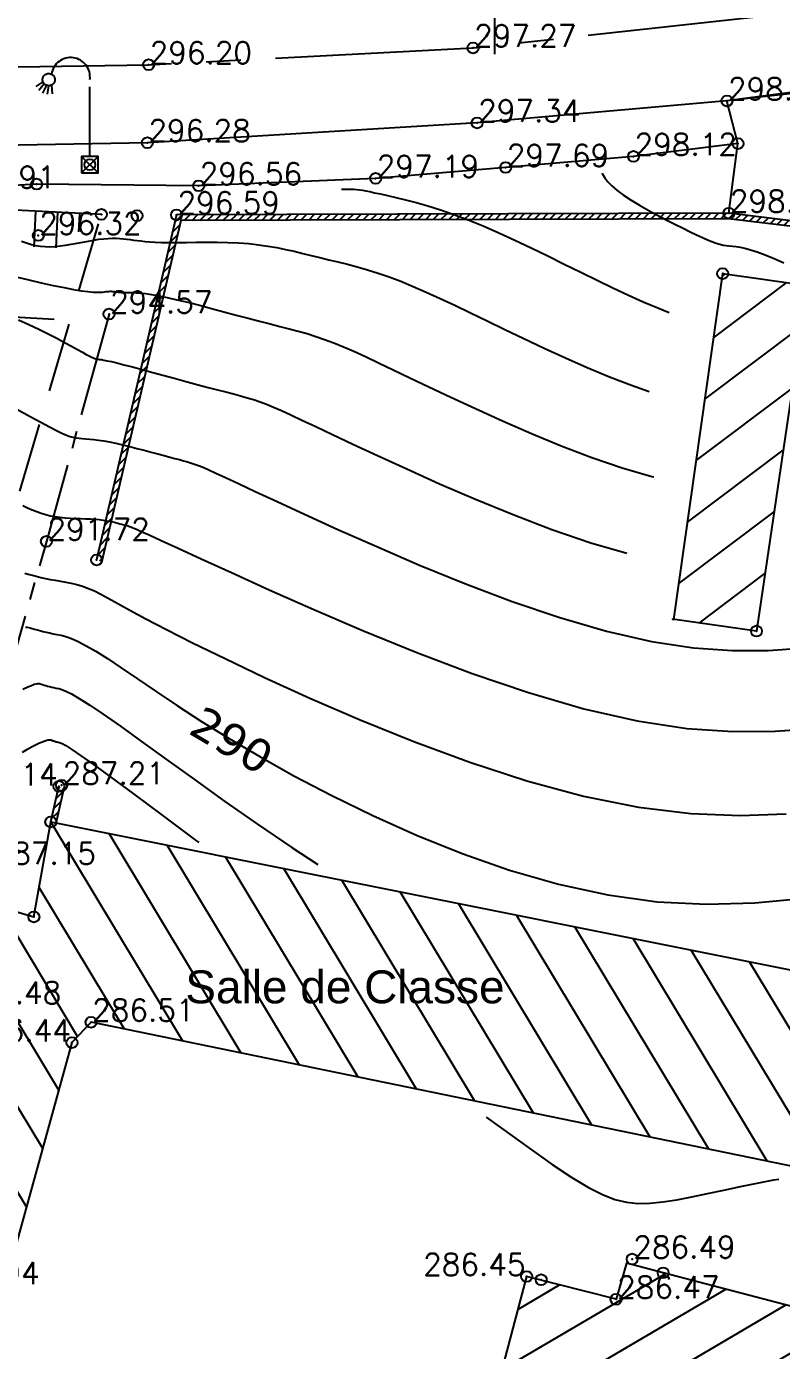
# Model space of a CAD drawing. Header units: millimetres. Extents: x 524954 to 526204, y 9523489 to 9524010.
# Drawn here: x 525878.6 to 525913.1, y 9523738.4 to 9523798.8 of the extents above; entities that cross this region are included whole.
import ezdxf
from ezdxf.enums import TextEntityAlignment as Align

# ---------------------------------------------------------------- set-up
doc = ezdxf.new("R2010")
doc.units = ezdxf.units.MM
doc.header["$PDMODE"] = 32
doc.header["$PDSIZE"] = 0.5
doc.linetypes.add('AXES2', pattern=[28.575, 19.05, -3.175, 3.175, -3.175])
doc.linetypes.add('CACHE2', pattern=[4.7625, 3.175, -1.5875])
for name, color, linetype in [('Axe_Piste', 3, 'AXES2'), ('Axe_Route_Existante', 1, 'AXES2'), ('Bas_Talus', 40, 'CACHE2'), ('Bati', 6, 'Continuous'), ('Bati_H', 1, 'Continuous'), ('Bord_Route_Existante', 6, 'Continuous'), ('Borde_Piste', 7, 'CACHE2'), ('Carroyage', 7, 'Continuous'), ('Cloture', 7, 'Continuous'), ('CN_01_00', 3, 'Continuous'), ('CN_02_00', 4, 'Continuous'), ('CN_05_00', 6, 'Continuous'), ('CN_10_00', 1, 'Continuous'), ('Cotation Courbes de niveau', 7, 'Continuous'), ('Haut_Talus', 30, 'Continuous'), ('Murs', 1, 'Continuous'), ('Réseau_Electrique', 1, 'CACHE2'), ('Talus', 2, 'Continuous'), ('TopoAlt', 3, 'Continuous'), ('TOPOJIS', 7, 'Continuous'), ('Toponomie', 7, 'CACHE2')]:
    doc.layers.add(name, color=color, linetype=linetype)
doc.layers.add('Bord_Route_Existante_POLY3D', color=6, linetype='Continuous', plot=False)
doc.layers.add('Trottoir', color=7, linetype='Continuous', true_color=0xff6666)
doc.styles.add('Simplex 1.0', font='Simplex.shx', dxfattribs={"width": 0.99, "height": 1})
doc.styles.get("Standard").update_dxf_attribs({"font": 'arial.ttf'})
doc.styles.add('Verdana 1.0', font='verdana.ttf', dxfattribs={"width": 0.99, "height": 1})
pattern_1 = [(45, (0, 0), (-0.1767766952966, 0.1767766952966), [])]

# ---------------------------------------------------------------- blocks, each defined once
blk = doc.blocks.new('TCPOINT M')
at = {"color": 0}
blk.add_point((0, 0), dxfattribs=at)
at = {"layer": 'TopoAlt', "style": 'Simplex 1.0', "width": 0.99}
blk.add_attdef('ALT', (0.15, 0.15), '', height=1, dxfattribs=at)
blk = doc.blocks.new('l006')
at = {"color": 0, "linetype": 'Continuous'}
for p, q in [((-0.374983, 0.374983), (0.374983, -0.374983)), ((0.374983, 0.374983), (-0.374983, -0.374983))]:
    blk.add_line(p, q, dxfattribs=at)
at = {"color": 0}
for points in [[(-2.13811, 3.780655), (-2.462092, 3.556373)], [(-2.076053, 3.680811), (-2.327604, 3.38372)], [(-1.751571, 3.624204), (-1.711147, 3.227417)], [(0, 0.374983), (0, 3.874983)], [(-1.982361, 3.616916), (-2.1506, 3.266515)], [(-1.881771, 3.595557), (-1.952051, 3.211468)]]:
    blk.add_lwpolyline(points, dxfattribs=at)
at = {"color": 0, "linetype": 'Continuous'}
blk.add_lwpolyline([(-0.374983, -0.374983), (0.374983, -0.374983), (0.374983, 0.374983), (-0.374983, 0.374983)], close=True, dxfattribs=at)
at = {"color": 0}
blk.add_circle((-1.875, 3.874983), 0.279508, dxfattribs=at)
blk.add_arc((-0.875, 3.999983), 0.883883, 351.869898, 171.869898, dxfattribs=at)

msp = doc.modelspace()

# ---------------------------------------------------------------- hatches: boundary and pattern name
at = {"layer": 'Bati_H'}
h = msp.add_hatch(dxfattribs=at)
h.set_pattern_fill('_U', color=256, scale=2, angle=36.94642, style=0, pattern_type=0)
h.set_pattern_definition([(36.946415026, (0, 0), (-1.20213569762, 1.5983959974), [])])
h.paths.add_polyline_path([(525910.387, 9523787.504), (525914.257, 9523786.956), (525911.929, 9523771.207), (525908.104, 9523771.748), (525908.157, 9523771.741)])
h = msp.add_hatch(dxfattribs=at)
h.set_pattern_fill('_U', color=256, scale=2, angle=-58.92908, style=0, pattern_type=0)
h.set_pattern_definition([(301.070916363, (0, 0), (1.7130583386, 1.0321972334), [])])
h.paths.add_polyline_path([(525923.191, 9523748.26), (525922.383, 9523745.003), (525881.585, 9523753.383), (525880.715, 9523752.455), (525877.469, 9523740.728), (525871.811, 9523742.213), (525875.508, 9523754.178), (525877.11, 9523758.739), (525878.976, 9523758.184), (525879.749, 9523762.513), (525924.55, 9523753.55), (525923.235, 9523748.249)])
h = msp.add_hatch(dxfattribs=at)
h.set_pattern_fill('_U', color=256, scale=2, angle=210.34413, style=0, pattern_type=0)
h.set_pattern_definition([(210.344134748, (0, 0), (1.01038508956, -1.7260133171), [])])
h.paths.add_polyline_path([(525935.33, 9523734.728), (525907.673, 9523741.961), (525906.007, 9523742.396), (525905.528, 9523740.754), (525901.447, 9523741.794), (525898.469, 9523730.541), (525902.597, 9523729.664), (525902.123, 9523727.661), (525931.044, 9523719.911), (525931.429, 9523719.811)])
at = {"layer": 'Murs'}
h = msp.add_hatch(dxfattribs=at)
h.set_pattern_fill('_U', color=256, scale=0.25, angle=45, style=0, pattern_type=0)
h.set_pattern_definition(pattern_1)
h.paths.add_polyline_path([(525943.497, 9523786.499), (525914.617, 9523789.775), (525910.667, 9523790.252), (525885.48, 9523790.176), (525881.837, 9523774.452), (525882.08, 9523774.395), (525885.678, 9523789.927), (525910.652, 9523790.001), (525914.588, 9523789.526), (525943.468, 9523786.25)])
h = msp.add_hatch(dxfattribs=at)
h.set_pattern_fill('_U', color=256, scale=0.25, angle=45, style=0, pattern_type=0)
h.set_pattern_definition(pattern_1)
h.paths.add_polyline_path([(525879.749, 9523762.513), (525880.118, 9523764.129), (525880.362, 9523764.073), (525879.993, 9523762.457)])

# ---------------------------------------------------------------- linework, layer by layer
at = {"layer": 'Axe_Piste', "ltscale": 0.25, "elevation": 294.57, "flags": 128}
msp.add_lwpolyline([(525882.404, 9523785.656), (525879.549, 9523775.296), (525875.469, 9523761.025)], dxfattribs=at)
at = {"layer": 'Axe_Route_Existante', "ltscale": 0.5, "flags": 128}
msp.add_lwpolyline([(525586.699, 9523773.004), (525594.438, 9523777.106), (525618.223, 9523789.407), (525625.013, 9523793.73), (525631.595, 9523797.596), (525637.632, 9523800.898), (525652.791, 9523807.42), (525669.106, 9523811.823), (525685.979, 9523814.884), (525693.088, 9523815.654), (525707.454, 9523816.694), (525717.039, 9523816.84), (525725.297, 9523816.644), (525729.698, 9523816.378), (525741.406, 9523815.177), (525741.84, 9523815.117), (525749.699, 9523813.877), (525775.145, 9523809.302), (525803.422, 9523804.201), (525817.048, 9523801.682), (525827.851, 9523799.771), (525839.056, 9523798.429), (525854.65, 9523797.376), (525870.172, 9523796.814), (525884.208, 9523797.02), (525899.003, 9523797.789), (525917.125, 9523799.773), (525932.341, 9523803.156), (525937.747, 9523804.809), (525941.803, 9523806.256), (525947.141, 9523808.768), (525964.848, 9523819.198), (525980.541, 9523832.453), (525991.817, 9523846.401), (526001.896, 9523863.645), (526032.968, 9523917.472), (526051.53, 9523951.634), (526076.259, 9523995.188)], dxfattribs=at)
at = {"layer": 'Bas_Talus', "flags": 128}
msp.add_lwpolyline([(525839.037, 9523788.415), (525854.848, 9523787.148), (525871.519, 9523785.902), (525879.904, 9523785.426)], dxfattribs=at)
at = {"layer": 'Bati', "flags": 128}
for points in [[(525910.387, 9523787.504), (525914.257, 9523786.956), (525911.929, 9523771.207), (525908.104, 9523771.748), (525908.157, 9523771.741)], [(525923.191, 9523748.26), (525922.383, 9523745.003), (525881.585, 9523753.383), (525880.715, 9523752.455), (525877.469, 9523740.728), (525871.811, 9523742.213), (525875.508, 9523754.178), (525875.508, 9523754.178), (525877.11, 9523758.739), (525878.976, 9523758.184), (525879.749, 9523762.513), (525924.55, 9523753.55), (525923.235, 9523748.249)], [(525935.33, 9523734.728), (525907.673, 9523741.961), (525906.007, 9523742.396), (525905.528, 9523740.754), (525901.447, 9523741.794), (525898.469, 9523730.541), (525902.597, 9523729.664), (525902.123, 9523727.661), (525931.044, 9523719.911), (525931.429, 9523719.811)]]:
    msp.add_lwpolyline(points, close=True, dxfattribs=at)
at = {"layer": 'Bord_Route_Existante', "flags": 128}
for points in [[(526005.046, 9523861.929), (525996.6, 9523847.299), (525994.689, 9523844.347), (525983.277, 9523830.232), (525967.105, 9523816.393), (525948.42, 9523805.544), (525945.886, 9523804.22), (525940.911, 9523802.137), (525933.059, 9523799.742), (525917.724, 9523796.301), (525910.579, 9523795.372), (525899.19, 9523794.37), (525884.152, 9523793.467), (525869.882, 9523793.206)], [(525910.667, 9523790.252), (525911.085, 9523793.428), (525910.579, 9523795.372)]]:
    msp.add_lwpolyline(points, dxfattribs=at)
at = {"layer": 'Bord_Route_Existante_POLY3D'}
for points in [[(526013.385, 9523876.804, 307.75), (526006.191, 9523863.842, 306.89), (526005.046, 9523861.929, 306.73), (525996.6, 9523847.299, 305.51), (525994.689, 9523844.347, 305.26), (525983.277, 9523830.232, 304.05), (525967.105, 9523816.393, 302.57), (525948.42, 9523805.544, 301.06), (525945.886, 9523804.22, 300.87), (525940.911, 9523802.137, 300.45), (525933.059, 9523799.742, 299.83), (525917.724, 9523796.301, 298.79), (525915.068, 9523795.885, 298.64), (525910.579, 9523795.372, 298.26), (525899.19, 9523794.37, 297.34), (525884.152, 9523793.467, 296.28), (525869.882, 9523793.206, 295.29)], [(525910.667, 9523790.252, 298.4), (525911.085, 9523793.428, 298.46), (525910.579, 9523795.372, 298.26)]]:
    msp.add_polyline3d(points, dxfattribs=at)
at = {"layer": 'Borde_Piste', "flags": 128}
msp.add_lwpolyline([(525874.373, 9523763.858), (525877.72, 9523775.477), (525882.053, 9523790.199)], dxfattribs=at)
at = {"layer": 'Carroyage'}
msp.add_line((525900, 9523797.5), (525900, 9523802.5), dxfattribs=at)
at = {"layer": 'Cloture', "flags": 128}
for points in [[(525943.497, 9523786.499), (525914.617, 9523789.775), (525910.667, 9523790.252), (525885.48, 9523790.176), (525881.837, 9523774.452)], [(525943.468, 9523786.25), (525914.588, 9523789.526), (525910.652, 9523790.001), (525885.678, 9523789.927), (525882.08, 9523774.395)], [(525879.749, 9523762.513), (525880.118, 9523764.129)], [(525879.993, 9523762.457), (525880.362, 9523764.073)]]:
    msp.add_lwpolyline(points, dxfattribs=at)
at = {"layer": 'CN_01_00', "flags": 128}
for points, elevation in [([(525892.998, 9523791.358), (525893.08, 9523791.358), (525893.261, 9523791.358), (525893.425, 9523791.356), (525893.568, 9523791.351), (525893.697, 9523791.342), (525893.824, 9523791.327), (525893.958, 9523791.306), (525894.11, 9523791.277), (525894.29, 9523791.239), (525894.509, 9523791.191), (525894.777, 9523791.132), (525895.103, 9523791.061), (525895.485, 9523790.974), (525895.921, 9523790.869), (525896.406, 9523790.742), (525896.938, 9523790.59), (525897.513, 9523790.411), (525898.128, 9523790.201), (525898.78, 9523789.956), (525899.465, 9523789.676), (525900.176, 9523789.365), (525900.908, 9523789.029), (525901.655, 9523788.676), (525902.409, 9523788.31), (525903.166, 9523787.939), (525903.917, 9523787.569), (525904.657, 9523787.207), (525905.381, 9523786.858), (525906.085, 9523786.527), (525906.766, 9523786.22), (525907.423, 9523785.94), (525907.952, 9523785.732)], 297), ([(525878.229, 9523781.315), (525878.815, 9523780.991), (525879.3, 9523780.725), (525879.693, 9523780.514), (525880.008, 9523780.352), (525880.258, 9523780.23), (525880.458, 9523780.143), (525880.623, 9523780.083), (525880.765, 9523780.044), (525880.899, 9523780.018), (525881.038, 9523779.999), (525881.186, 9523779.984), (525881.346, 9523779.97), (525881.521, 9523779.955), (525881.713, 9523779.936), (525881.926, 9523779.911), (525882.162, 9523779.876), (525882.423, 9523779.83), (525882.712, 9523779.77), (525883.022, 9523779.7), (525883.346, 9523779.621), (525883.677, 9523779.536), (525884.006, 9523779.45), (525884.328, 9523779.364), (525884.634, 9523779.282), (525884.917, 9523779.207), (525885.172, 9523779.141), (525885.402, 9523779.082), (525885.611, 9523779.028), (525885.805, 9523778.976), (525885.988, 9523778.924), (525886.166, 9523778.87), (525886.343, 9523778.809), (525886.524, 9523778.741), (525886.72, 9523778.661), (525886.96, 9523778.555), (525887.28, 9523778.409), (525887.716, 9523778.207), (525888.302, 9523777.935), (525889.074, 9523777.576), (525890.067, 9523777.117), (525891.317, 9523776.542), (525892.844, 9523775.845), (525894.609, 9523775.058), (525896.557, 9523774.221), (525898.634, 9523773.376), (525900.785, 9523772.564), (525902.957, 9523771.825), (525905.094, 9523771.2), (525907.142, 9523770.73), (525909.056, 9523770.443), (525910.827, 9523770.32), (525912.456, 9523770.327), (525913.941, 9523770.431)], 293), ([(525878.564, 9523773.848), (525878.721, 9523773.804), (525878.895, 9523773.757), (525879.085, 9523773.708), (525879.288, 9523773.659), (525879.502, 9523773.612), (525879.724, 9523773.567), (525879.953, 9523773.526), (525880.188, 9523773.486), (525880.43, 9523773.442), (525880.678, 9523773.391), (525880.933, 9523773.329), (525881.195, 9523773.252), (525881.464, 9523773.157), (525881.74, 9523773.04), (525882.031, 9523772.895), (525882.37, 9523772.709), (525882.798, 9523772.469), (525883.355, 9523772.161), (525884.082, 9523771.769), (525885.021, 9523771.28), (525886.21, 9523770.681), (525887.693, 9523769.955), (525889.491, 9523769.101), (525891.565, 9523768.154), (525893.856, 9523767.161), (525896.306, 9523766.171), (525898.858, 9523765.231), (525901.454, 9523764.386), (525904.036, 9523763.686), (525906.546, 9523763.177), (525908.935, 9523762.891), (525911.182, 9523762.804), (525913.276, 9523762.876)], 291), ([(525878.477, 9523768.564), (525878.698, 9523768.663), (525878.869, 9523768.735), (525878.997, 9523768.783), (525879.092, 9523768.811), (525879.163, 9523768.823), (525879.218, 9523768.821), (525879.266, 9523768.81), (525879.316, 9523768.793), (525879.374, 9523768.773), (525879.442, 9523768.751), (525879.518, 9523768.728), (525879.602, 9523768.705), (525879.693, 9523768.681), (525879.789, 9523768.657), (525879.891, 9523768.635), (525879.996, 9523768.614), (525880.108, 9523768.591), (525880.246, 9523768.552), (525880.433, 9523768.476), (525880.693, 9523768.344), (525881.049, 9523768.137), (525881.525, 9523767.835), (525882.142, 9523767.419), (525882.926, 9523766.871), (525883.891, 9523766.177), (525885.021, 9523765.358), (525886.294, 9523764.44), (525887.686, 9523763.448), (525889.175, 9523762.411), (525890.736, 9523761.353), (525891.928, 9523760.576)], 289), ([(525899.602, 9523749.061), (525900.294, 9523748.556), (525901.552, 9523747.651), (525902.618, 9523746.904), (525903.51, 9523746.312), (525904.261, 9523745.857), (525904.905, 9523745.527), (525905.474, 9523745.304), (525906.001, 9523745.175), (525906.519, 9523745.123), (525907.062, 9523745.135), (525907.656, 9523745.195), (525908.298, 9523745.293), (525908.982, 9523745.421), (525909.698, 9523745.57), (525910.438, 9523745.731), (525911.194, 9523745.894), (525911.957, 9523746.051), (525912.719, 9523746.192), (525912.944, 9523746.227)], 287)]:
    msp.add_lwpolyline(points, dxfattribs=dict(at, elevation=elevation))
at = {"layer": 'CN_02_00', "flags": 128}
for points, elevation in [([(525904.886, 9523792.093), (525904.911, 9523792.029), (525905.008, 9523791.865), (525905.147, 9523791.687), (525905.333, 9523791.496), (525905.574, 9523791.292), (525905.871, 9523791.076), (525906.215, 9523790.852), (525906.594, 9523790.624), (525906.996, 9523790.396), (525907.408, 9523790.172), (525907.817, 9523789.958), (525908.211, 9523789.756), (525908.578, 9523789.573), (525908.907, 9523789.41), (525909.201, 9523789.268), (525909.462, 9523789.146), (525909.694, 9523789.044), (525909.9, 9523788.959), (525910.086, 9523788.892), (525910.253, 9523788.841), (525910.406, 9523788.805), (525910.549, 9523788.784), (525910.69, 9523788.77), (525910.837, 9523788.757), (525910.999, 9523788.74), (525911.184, 9523788.711), (525911.401, 9523788.664), (525911.658, 9523788.592), (525911.963, 9523788.489), (525912.322, 9523788.351), (525912.731, 9523788.185), (525913.181, 9523787.999)], 298), ([(525878.419, 9523788.985), (525878.647, 9523788.902), (525878.863, 9523788.835), (525879.072, 9523788.784), (525879.279, 9523788.75), (525879.488, 9523788.731), (525879.704, 9523788.727), (525879.931, 9523788.737), (525880.171, 9523788.762), (525880.424, 9523788.798), (525880.683, 9523788.841), (525880.945, 9523788.89), (525881.207, 9523788.94), (525881.463, 9523788.988), (525881.71, 9523789.031), (525881.944, 9523789.067), (525882.162, 9523789.092), (525882.363, 9523789.107), (525882.552, 9523789.113), (525882.729, 9523789.111), (525882.898, 9523789.103), (525883.059, 9523789.09), (525883.216, 9523789.073), (525883.37, 9523789.053), (525883.523, 9523789.032), (525883.683, 9523789.01), (525883.855, 9523788.989), (525884.046, 9523788.969), (525884.261, 9523788.951), (525884.509, 9523788.936), (525884.794, 9523788.926), (525885.124, 9523788.921), (525885.501, 9523788.921), (525885.921, 9523788.924), (525886.372, 9523788.929), (525886.846, 9523788.931), (525887.332, 9523788.929), (525887.823, 9523788.919), (525888.307, 9523788.899), (525888.776, 9523788.867), (525889.223, 9523788.82), (525889.649, 9523788.76), (525890.059, 9523788.688), (525890.458, 9523788.607), (525890.849, 9523788.519), (525891.237, 9523788.426), (525891.626, 9523788.33), (525892.021, 9523788.233), (525892.425, 9523788.136), (525892.842, 9523788.036), (525893.272, 9523787.929), (525893.72, 9523787.811), (525894.185, 9523787.678), (525894.672, 9523787.527), (525895.181, 9523787.353), (525895.716, 9523787.153), (525896.278, 9523786.922), (525896.872, 9523786.663), (525897.501, 9523786.374), (525898.17, 9523786.059), (525898.882, 9523785.716), (525899.643, 9523785.348), (525900.454, 9523784.956), (525901.322, 9523784.541), (525902.247, 9523784.105), (525903.216, 9523783.66), (525904.214, 9523783.22), (525905.226, 9523782.799), (525906.236, 9523782.411), (525907.034, 9523782.135)], 296), ([(525878.268, 9523785.389), (525878.745, 9523785.181), (525879.199, 9523784.969), (525879.626, 9523784.758), (525880.021, 9523784.554), (525880.379, 9523784.362), (525880.696, 9523784.188), (525880.966, 9523784.038), (525881.187, 9523783.917), (525881.363, 9523783.821), (525881.501, 9523783.749), (525881.608, 9523783.696), (525881.691, 9523783.659), (525881.755, 9523783.634), (525881.809, 9523783.619), (525881.858, 9523783.609), (525881.91, 9523783.602), (525881.973, 9523783.594), (525882.056, 9523783.582), (525882.168, 9523783.563), (525882.317, 9523783.533), (525882.514, 9523783.49), (525882.766, 9523783.431), (525883.083, 9523783.352), (525883.469, 9523783.251), (525883.913, 9523783.132), (525884.4, 9523783), (525884.914, 9523782.86), (525885.439, 9523782.717), (525885.961, 9523782.575), (525886.463, 9523782.44), (525886.931, 9523782.315), (525887.353, 9523782.206), (525887.733, 9523782.109), (525888.079, 9523782.019), (525888.399, 9523781.934), (525888.702, 9523781.848), (525888.996, 9523781.757), (525889.289, 9523781.658), (525889.588, 9523781.545), (525889.906, 9523781.415), (525890.264, 9523781.258), (525890.687, 9523781.064), (525891.2, 9523780.824), (525891.829, 9523780.529), (525892.597, 9523780.167), (525893.529, 9523779.73), (525894.652, 9523779.208), (525895.978, 9523778.598), (525897.478, 9523777.925), (525899.109, 9523777.221), (525900.831, 9523776.517), (525902.602, 9523775.846), (525904.381, 9523775.239), (525906.024, 9523774.758)], 294), ([(525878.473, 9523776.935), (525878.691, 9523776.83), (525878.901, 9523776.736), (525879.106, 9523776.653), (525879.31, 9523776.58), (525879.515, 9523776.519), (525879.724, 9523776.467), (525879.941, 9523776.426), (525880.167, 9523776.396), (525880.4, 9523776.374), (525880.637, 9523776.358), (525880.874, 9523776.347), (525881.109, 9523776.339), (525881.338, 9523776.331), (525881.557, 9523776.321), (525881.763, 9523776.308), (525881.955, 9523776.289), (525882.131, 9523776.267), (525882.292, 9523776.241), (525882.439, 9523776.212), (525882.574, 9523776.183), (525882.695, 9523776.153), (525882.805, 9523776.125), (525882.904, 9523776.099), (525882.992, 9523776.076), (525883.072, 9523776.056), (525883.144, 9523776.037), (525883.211, 9523776.019), (525883.275, 9523776.001), (525883.336, 9523775.982), (525883.398, 9523775.961), (525883.46, 9523775.938), (525883.534, 9523775.907), (525883.656, 9523775.853), (525883.873, 9523775.754), (525884.231, 9523775.59), (525884.775, 9523775.341), (525885.551, 9523774.986), (525886.604, 9523774.504), (525887.982, 9523773.876), (525889.71, 9523773.092), (525891.74, 9523772.19), (525894.005, 9523771.222), (525896.437, 9523770.235), (525898.968, 9523769.282), (525901.533, 9523768.41), (525904.062, 9523767.671), (525906.489, 9523767.114), (525908.758, 9523766.775), (525910.855, 9523766.63), (525912.779, 9523766.641), (525914.529, 9523766.769)], 292), ([(525878.454, 9523765.693), (525878.687, 9523765.831), (525878.896, 9523765.945), (525879.081, 9523766.038), (525879.24, 9523766.112), (525879.374, 9523766.168), (525879.482, 9523766.209), (525879.568, 9523766.237), (525879.635, 9523766.253), (525879.687, 9523766.259), (525879.727, 9523766.258), (525879.76, 9523766.251), (525879.788, 9523766.24), (525879.816, 9523766.228), (525879.847, 9523766.215), (525879.881, 9523766.203), (525879.917, 9523766.19), (525879.956, 9523766.179), (525879.997, 9523766.167), (525880.04, 9523766.156), (525880.085, 9523766.146), (525880.131, 9523766.137), (525880.185, 9523766.124), (525880.274, 9523766.085), (525880.435, 9523765.993), (525880.701, 9523765.82), (525881.108, 9523765.54), (525881.69, 9523765.126), (525882.482, 9523764.55), (525883.519, 9523763.786), (525884.82, 9523762.819), (525886.347, 9523761.683), (525886.497, 9523761.571)], 288)]:
    msp.add_lwpolyline(points, dxfattribs=dict(at, elevation=elevation))
at = {"layer": 'CN_05_00', "elevation": 295, "flags": 128}
msp.add_lwpolyline([(525878.172, 9523787.352), (525878.75, 9523787.212), (525879.316, 9523787.081), (525879.856, 9523786.964), (525880.351, 9523786.864), (525880.785, 9523786.783), (525881.147, 9523786.724), (525881.439, 9523786.685), (525881.673, 9523786.663), (525881.856, 9523786.654), (525881.998, 9523786.654), (525882.108, 9523786.661), (525882.194, 9523786.672), (525882.266, 9523786.682), (525882.331, 9523786.689), (525882.392, 9523786.694), (525882.449, 9523786.696), (525882.502, 9523786.695), (525882.553, 9523786.693), (525882.601, 9523786.689), (525882.648, 9523786.684), (525882.695, 9523786.678), (525882.741, 9523786.671), (525882.789, 9523786.665), (525882.841, 9523786.658), (525882.898, 9523786.652), (525882.963, 9523786.647), (525883.037, 9523786.643), (525883.123, 9523786.639), (525883.222, 9523786.638), (525883.337, 9523786.638), (525883.473, 9523786.636), (525883.636, 9523786.629), (525883.832, 9523786.615), (525884.066, 9523786.59), (525884.345, 9523786.55), (525884.673, 9523786.492), (525885.058, 9523786.414), (525885.501, 9523786.313), (525885.993, 9523786.193), (525886.522, 9523786.058), (525887.074, 9523785.913), (525887.637, 9523785.764), (525888.198, 9523785.614), (525888.745, 9523785.469), (525889.264, 9523785.334), (525889.747, 9523785.211), (525890.198, 9523785.097), (525890.624, 9523784.989), (525891.033, 9523784.88), (525891.433, 9523784.766), (525891.831, 9523784.643), (525892.235, 9523784.505), (525892.652, 9523784.349), (525893.092, 9523784.169), (525893.568, 9523783.96), (525894.094, 9523783.719), (525894.685, 9523783.441), (525895.355, 9523783.122), (525896.12, 9523782.758), (525896.992, 9523782.343), (525897.987, 9523781.874), (525899.113, 9523781.351), (525900.347, 9523780.793), (525901.662, 9523780.221), (525903.029, 9523779.658), (525904.419, 9523779.128), (525905.805, 9523778.653), (525907.157, 9523778.256), (525907.252, 9523778.235)], dxfattribs=at)
at = {"layer": 'CN_10_00', "elevation": 290, "flags": 128}
msp.add_lwpolyline([(525878.599, 9523771.388), (525878.676, 9523771.391), (525878.744, 9523771.379), (525878.815, 9523771.358), (525878.901, 9523771.331), (525879.003, 9523771.3), (525879.12, 9523771.266), (525879.249, 9523771.231), (525879.389, 9523771.194), (525879.539, 9523771.158), (525879.696, 9523771.123), (525879.86, 9523771.091), (525880.03, 9523771.059), (525880.217, 9523771.019), (525880.431, 9523770.959), (525880.686, 9523770.867), (525880.991, 9523770.733), (525881.36, 9523770.544), (525881.803, 9523770.288), (525882.333, 9523769.955), (525882.961, 9523769.536), (525883.695, 9523769.034), (525884.546, 9523768.454), (525885.521, 9523767.804), (525886.628, 9523767.09), (525887.878, 9523766.317), (525889.278, 9523765.492), (525890.838, 9523764.62), (525892.56, 9523763.714), (525894.428, 9523762.798), (525896.418, 9523761.905), (525898.507, 9523761.066), (525900.673, 9523760.313), (525902.893, 9523759.675), (525905.145, 9523759.186), (525907.404, 9523758.875), (525909.648, 9523758.763), (525911.847, 9523758.824), (525913.969, 9523759.022)], dxfattribs=at)
at = {"layer": 'Haut_Talus', "flags": 128}
msp.add_lwpolyline([(525882.053, 9523790.199), (525875.076, 9523790.543), (525863.662, 9523790.331), (525855.04, 9523790.404), (525839.776, 9523791.534)], dxfattribs=at)
at = {"layer": 'Talus'}
for p, q in [((525879.056, 9523790.347), (525878.976, 9523788.727)), ((525880.055, 9523790.297), (525879.975, 9523788.675)), ((525881.054, 9523790.248), (525881.012, 9523789.399))]:
    msp.add_line(p, q, dxfattribs=at)
at = {"layer": 'Trottoir', "flags": 128}
msp.add_lwpolyline([(525911.085, 9523793.428), (525906.321, 9523792.844), (525900.494, 9523792.338), (525894.562, 9523791.839), (525886.49, 9523791.502), (525879.099, 9523791.58), (525875.256, 9523791.35), (525868.808, 9523790.83), (525860.84, 9523791.337), (525853.905, 9523791.734), (525845.09, 9523792.412), (525837.656, 9523793.061), (525829.276, 9523794.015), (525822.525, 9523794.821), (525807.052, 9523797.465), (525798.435, 9523799.091), (525795.981, 9523799.369), (525792.097, 9523800.022), (525791.124, 9523800.454), (525783.535, 9523802.027), (525773.703, 9523803.861), (525752.466, 9523807.128)], dxfattribs=at)

# ---------------------------------------------------------------- block references
at = {"layer": 'Réseau_Electrique'}
msp.add_blockref('l006', (525881.528, 9523792.467, 296.23), dxfattribs=at)
at = {"layer": 'TOPOJIS'}
ref = msp.add_blockref('TCPOINT M', (525899.003, 9523797.789, 297.27), dxfattribs=at)
ref.add_attrib('ALT', '297.27', (525899.053, 9523797.839, 297.27), dxfattribs={"layer": 'TopoAlt', "height": 1, "style": 'Simplex 1.0', "width": 0.99})
ref = msp.add_blockref('TCPOINT M', (525884.208, 9523797.02, 296.2), dxfattribs=at)
ref.add_attrib('ALT', '296.20', (525884.258, 9523797.07, 296.2), dxfattribs={"layer": 'TopoAlt', "height": 1, "style": 'Simplex 1.0', "width": 0.99})
ref = msp.add_blockref('TCPOINT M', (525910.579, 9523795.372, 298.26), dxfattribs=at)
ref.add_attrib('ALT', '298.26', (525910.629, 9523795.422, 298.26), dxfattribs={"layer": 'TopoAlt', "height": 1, "style": 'Simplex 1.0', "width": 0.99})
ref = msp.add_blockref('TCPOINT M', (525899.19, 9523794.37, 297.34), dxfattribs=at)
ref.add_attrib('ALT', '297.34', (525899.24, 9523794.42, 297.34), dxfattribs={"layer": 'TopoAlt', "height": 1, "style": 'Simplex 1.0', "width": 0.99})
ref = msp.add_blockref('TCPOINT M', (525884.152, 9523793.467, 296.28), dxfattribs=at)
ref.add_attrib('ALT', '296.28', (525884.202, 9523793.517, 296.28), dxfattribs={"layer": 'TopoAlt', "height": 1, "style": 'Simplex 1.0', "width": 0.99})
ref = msp.add_blockref('TCPOINT M', (525906.321, 9523792.844, 298.12), dxfattribs=at)
ref.add_attrib('ALT', '298.12', (525906.371, 9523792.894, 298.12), dxfattribs={"layer": 'TopoAlt', "height": 1, "style": 'Simplex 1.0', "width": 0.99})
ref = msp.add_blockref('TCPOINT M', (525900.494, 9523792.338, 297.69), dxfattribs=at)
ref.add_attrib('ALT', '297.69', (525900.544, 9523792.388, 297.69), dxfattribs={"layer": 'TopoAlt', "height": 1, "style": 'Simplex 1.0', "width": 0.99})
for p in [(525911.085, 9523793.428, 298.46), (525881.528, 9523792.467, 296.23), (525879.099, 9523791.58, 296.16), (525882.053, 9523790.199, 296.41), (525883.682, 9523790.143, 296.45), (525910.387, 9523787.504), (525881.837, 9523774.452, 291.47), (525911.929, 9523771.207), (525879.749, 9523762.513), (525878.976, 9523758.184), (525907.673, 9523741.961), (525902.111, 9523741.646, 286.49)]:
    msp.add_blockref('TCPOINT M', p, dxfattribs=at)
ref = msp.add_blockref('TCPOINT M', (525894.562, 9523791.839, 297.19), dxfattribs=at)
ref.add_attrib('ALT', '297.19', (525894.612, 9523791.889, 297.19), dxfattribs={"layer": 'TopoAlt', "height": 1, "style": 'Simplex 1.0', "width": 0.99})
ref = msp.add_blockref('TCPOINT M', (525875.256, 9523791.35, 295.91), dxfattribs=at)
ref.add_attrib('ALT', '295.91', (525875.306, 9523791.4, 295.91), dxfattribs={"layer": 'TopoAlt', "height": 1, "style": 'Simplex 1.0', "width": 0.99})
ref = msp.add_blockref('TCPOINT M', (525886.49, 9523791.502, 296.56), dxfattribs=at)
ref.add_attrib('ALT', '296.56', (525886.54, 9523791.552, 296.56), dxfattribs={"layer": 'TopoAlt', "height": 1, "style": 'Simplex 1.0', "width": 0.99})
ref = msp.add_blockref('TCPOINT M', (525885.48, 9523790.176, 296.59), dxfattribs=at)
ref.add_attrib('ALT', '296.59', (525885.53, 9523790.226, 296.59), dxfattribs={"layer": 'TopoAlt', "height": 1, "style": 'Simplex 1.0', "width": 0.99})
ref = msp.add_blockref('TCPOINT M', (525910.667, 9523790.252, 298.4), dxfattribs=at)
ref.add_attrib('ALT', '298.40', (525910.717, 9523790.302, 298.4), dxfattribs={"layer": 'TopoAlt', "height": 1, "style": 'Simplex 1.0', "width": 0.99})
ref = msp.add_blockref('TCPOINT M', (525879.175, 9523789.24, 296.32), dxfattribs=at)
ref.add_attrib('ALT', '296.32', (525879.225, 9523789.29, 296.32), dxfattribs={"layer": 'TopoAlt', "height": 1, "style": 'Simplex 1.0', "width": 0.99})
ref = msp.add_blockref('TCPOINT M', (525882.404, 9523785.656, 294.57), dxfattribs=at)
ref.add_attrib('ALT', '294.57', (525882.454, 9523785.706, 294.57), dxfattribs={"layer": 'TopoAlt', "height": 1, "style": 'Simplex 1.0', "width": 0.99})
ref = msp.add_blockref('TCPOINT M', (525879.549, 9523775.296, 291.72), dxfattribs=at)
ref.add_attrib('ALT', '291.72', (525879.599, 9523775.346, 291.72), dxfattribs={"layer": 'TopoAlt', "height": 1, "style": 'Simplex 1.0', "width": 0.99})
ref = msp.add_blockref('TCPOINT M', (525880.118, 9523764.129, 287.14), dxfattribs=at)
ref.add_attrib('ALT', '287.14', dxfattribs={"layer": 'TopoAlt', "height": 1, "style": 'Simplex 1.0', "width": 0.99}).set_placement((525880.068, 9523764.179, 287.14), align=Align.RIGHT)
ref = msp.add_blockref('TCPOINT M', (525880.238, 9523764.18, 287.21), dxfattribs=at)
ref.add_attrib('ALT', '287.21', (525880.288, 9523764.23, 287.21), dxfattribs={"layer": 'TopoAlt', "height": 1, "style": 'Simplex 1.0', "width": 0.99})
ref = msp.add_blockref('TCPOINT M', (525877.09, 9523760.529, 287.15), dxfattribs=at)
ref.add_attrib('ALT', '287.15', (525877.14, 9523760.579, 287.15), dxfattribs={"layer": 'TopoAlt', "height": 1, "style": 'Simplex 1.0', "width": 0.99})
ref = msp.add_blockref('TCPOINT M', (525875.508, 9523754.178, 286.48), dxfattribs=at)
ref.add_attrib('ALT', '286.48', (525875.558, 9523754.228, 286.48), dxfattribs={"layer": 'TopoAlt', "height": 1, "style": 'Simplex 1.0', "width": 0.99})
ref = msp.add_blockref('TCPOINT M', (525881.585, 9523753.383, 286.51), dxfattribs=at)
ref.add_attrib('ALT', '286.51', (525881.635, 9523753.433, 286.51), dxfattribs={"layer": 'TopoAlt', "height": 1, "style": 'Simplex 1.0', "width": 0.99})
ref = msp.add_blockref('TCPOINT M', (525880.715, 9523752.455, 286.44), dxfattribs=at)
ref.add_attrib('ALT', '286.44', dxfattribs={"layer": 'TopoAlt', "height": 1, "style": 'Simplex 1.0', "width": 0.99}).set_placement((525880.665, 9523752.505, 286.44), align=Align.RIGHT)
ref = msp.add_blockref('TCPOINT M', (525906.26, 9523742.586, 286.49), dxfattribs=at)
ref.add_attrib('ALT', '286.49', (525906.31, 9523742.636, 286.49), dxfattribs={"layer": 'TopoAlt', "height": 1, "style": 'Simplex 1.0', "width": 0.99})
ref = msp.add_blockref('TCPOINT M', (525901.447, 9523741.794, 286.45), dxfattribs=at)
ref.add_attrib('ALT', '286.45', dxfattribs={"layer": 'TopoAlt', "height": 1, "style": 'Simplex 1.0', "width": 0.99}).set_placement((525901.397, 9523741.844, 286.45), align=Align.RIGHT)
ref = msp.add_blockref('TCPOINT M', (525874.527, 9523741.391, 285.94), dxfattribs=at)
ref.add_attrib('ALT', '285.94', (525874.577, 9523741.441, 285.94), dxfattribs={"layer": 'TopoAlt', "height": 1, "style": 'Simplex 1.0', "width": 0.99})
ref = msp.add_blockref('TCPOINT M', (525905.528, 9523740.754, 286.47), dxfattribs=at)
ref.add_attrib('ALT', '286.47', (525905.578, 9523740.804, 286.47), dxfattribs={"layer": 'TopoAlt', "height": 1, "style": 'Simplex 1.0', "width": 0.99})

# ---------------------------------------------------------------- texts
at = {"layer": 'Cotation Courbes de niveau', "style": 'Verdana 1.0', "width": 0.99}
msp.add_text('290', height=1.5, rotation=329.49005, dxfattribs=at).set_placement((525888.01, 9523766.239, 290), align=Align.MIDDLE_CENTER)
at = {"layer": 'Toponomie', "insert": (525871.821, 9523755.745), "char_height": 1.5, "width": 42.68298, "attachment_point": 1}
msp.add_mtext('\\pxqc;Salle de Classe', dxfattribs=at)

doc.saveas('drawing.dxf')
